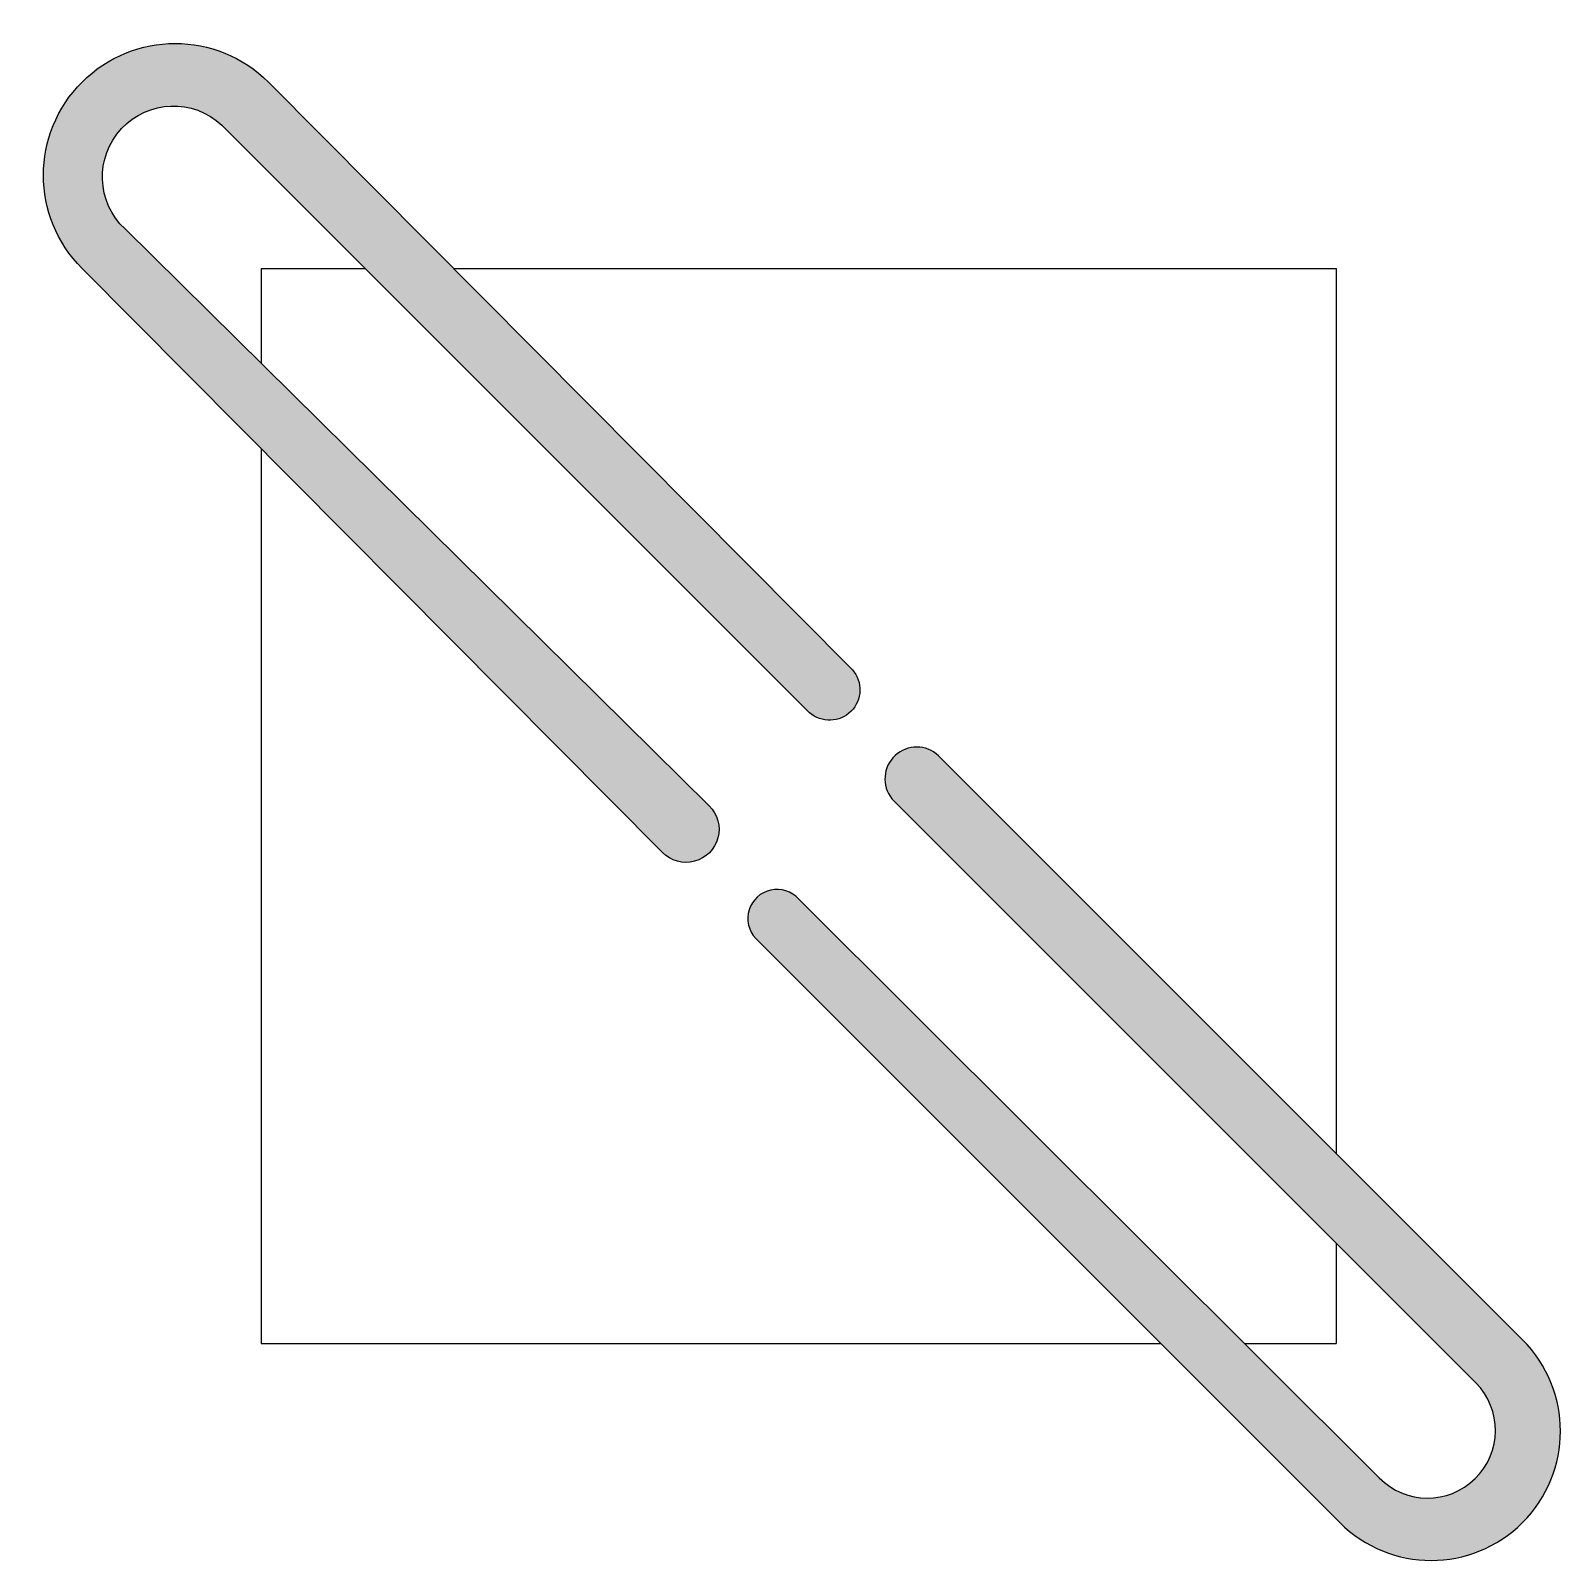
# Model space of a CAD drawing. Header units: metres. Extents: x -0.214 to 0.213, y -0.211 to 0.216.
import ezdxf

# ---------------------------------------------------------------- set-up
doc = ezdxf.new("R2010")
doc.units = ezdxf.units.M

msp = doc.modelspace()

# ---------------------------------------------------------------- hatches: boundary and pattern name
for points in [[(-0.1479999999999981, 0.2019999999999981, 1), (-0.1999999999999908, 0.1499999999999908), (-0.03790202113679987, -0.01309858367099762, 1.003081656792536), (-0.02499999999999353, -6.356026815979021e-15), (-0.1880000000000001, 0.161, -1), (-0.1609999999999997, 0.1899999999999997), (0.002999999999999864, 0.02600000000000016, 0.9969465720135591), (0.01419717952194974, 0.03880774575705676)], [(0.03899999999999976, 0.01400000000000021, 1.040799680255708), (0.02737707072527895, 0.000622929274721018), (0.1887691713643206, -0.1607691713643207, -0.9984365579805491), (0.1622953906671059, -0.1877883078875277), (-0.0006413122021672601, -0.02536069154157873, 0.9878724798465064), (-0.01162232655938591, -0.03737767344061411), (0.151, -0.2, 1), (0.202, -0.149)]]:
    msp.add_hatch(color=256).paths.add_polyline_path(points)

# ---------------------------------------------------------------- linework, layer by layer
for p, q in [((-0.148, 0.202), (0.01499999999999999, 0.03800000000000001)), ((-0.161, 0.19), (0.003000000000000003, 0.026)), ((-0.188, 0.161), (-0.02499999999999999, 2.775557561562891e-17)), ((-0.2, 0.15), (-0.03800000000000002, -0.01300000000000001)), ((-0.15, 0.15), (-0.15, 0.1234662576687117)), ((-0.15, 0.15), (-0.121, 0.15)), ((-0.09631707317073174, 0.15), (0.15, 0.15)), ((0.15, 0.15), (0.15, -0.09700000000000003)), ((-0.15, 0.0996913580246914), (-0.15, -0.15)), ((0.202, -0.149), (0.03900000000000001, 0.01399999999999998)), ((0.189, -0.161), (0.026, 0.002000000000000002)), ((0.1620222861042189, -0.187516056624419), (2.775557561562891e-17, -0.02600000000000001)), ((0.151, -0.2), (-0.01200000000000001, -0.03700000000000002)), ((0.15, -0.122), (0.15, -0.15)), ((-0.15, -0.15), (0.101, -0.15)), ((0.1243886452951311, -0.15), (0.15, -0.15))]:
    msp.add_line(p, q)
at = {"extrusion": (0, 0, -1)}
for centre, radius, start, end in [((0.174, 0.176), 0.03676955262170047, 315, 135), ((0.1745, 0.1755), 0.01981161275615895, 312.9545915111128, 132.9545915111128), ((-0.008579006051866123, 0.03242099394813389), 0.008506143180591936, 139.0136180555556, 310.9863819444445), ((0.03143085890121679, -0.006569141098783232), 0.009192908189636296, 134.3905624999998, 315.6094375)]:
    msp.add_arc(centre, radius, start, end, dxfattribs=at)
for centre, radius, start, end in [((0.03292099394813389, 0.007543923222854992), 0.008867651432652064, 46.72300801291701, 218.6957719018058), ((-0.006058504006662718, -0.03143617744727703), 0.008139870762919499, 41.90100957800068, 223.1198845780011), ((0.1765, -0.1745), 0.03606244584051393, 225, 45), ((0.1755111430521095, -0.1742580283122095), 0.01891360823555362, 224.5055432376072, 44.50554323760722)]:
    msp.add_arc(centre, radius, start, end)

doc.saveas('drawing.dxf')
